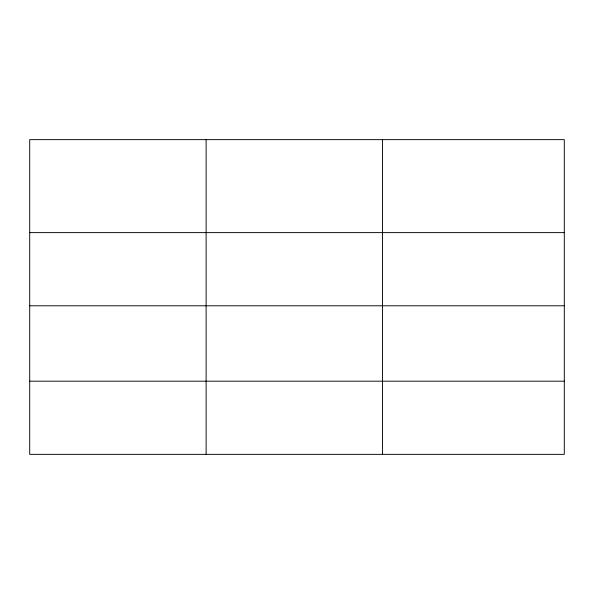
<?xml version="1.0" encoding="UTF-8"?>
<svg xmlns="http://www.w3.org/2000/svg" width="594" height="594" viewBox="0 0 594 594"><rect width="100%" height="100%" fill="white"/><g stroke="black" fill="none" stroke-linecap="round" stroke-linejoin="round"><path stroke-width="0.89" d="M564.3 305.791L564.3 139.642L29.7 139.642L29.7 454.358L564.3 454.358L564.3 305.791L29.7 305.791M29.7 232.618L564.3 232.618M29.7 381.185L564.3 381.185M382.536 139.642L382.536 454.358M206.118 139.642L206.118 454.358"/></g></svg>
